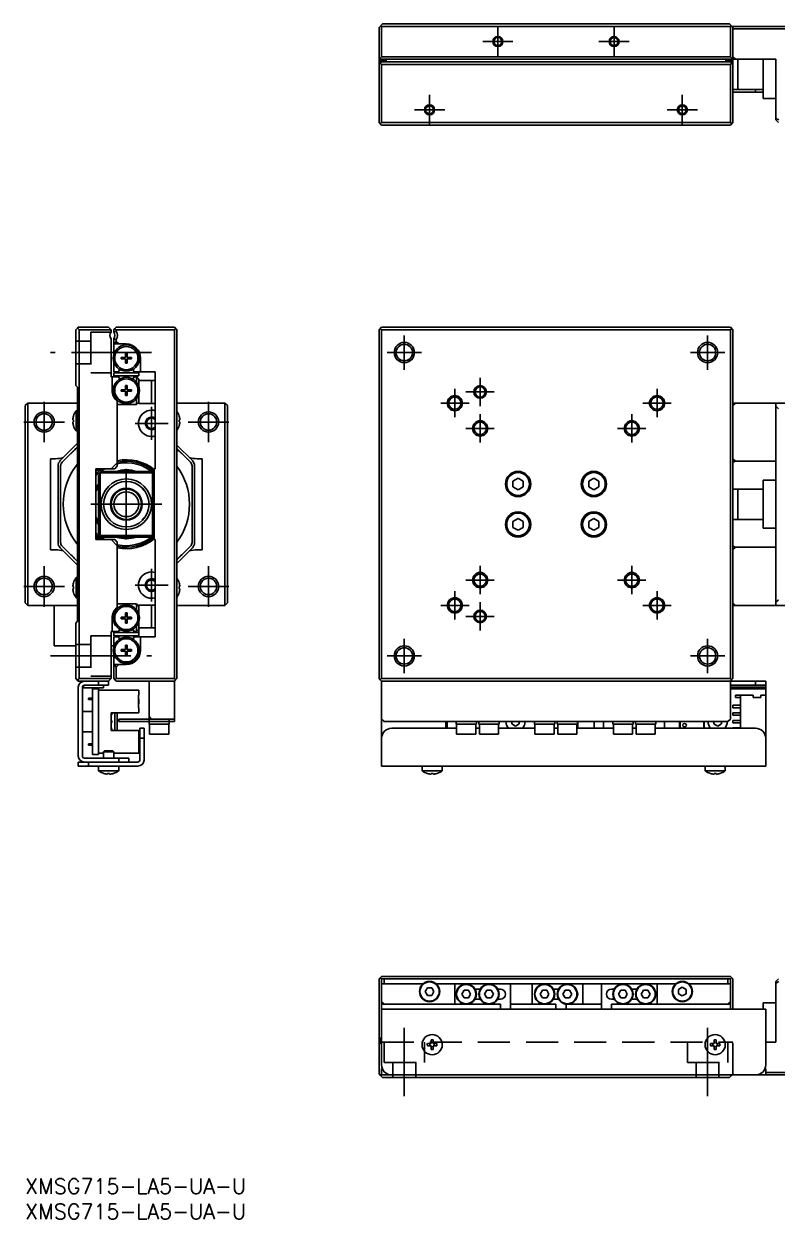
# Model space of a CAD drawing. Extents: x 0 to 582, y -8 to 238.
# Drawn here: x -0.3 to 148.8, y -8 to 228.4 of the extents above; entities that cross this region are included whole.
import ezdxf

# ---------------------------------------------------------------- set-up
doc = ezdxf.new("R2010")
doc.units = 0
doc.header["$LTSCALE"] = 0.5
doc.linetypes.add('CENTER', pattern=[50.8, 31.75, -6.35, 6.35, -6.35])
doc.linetypes.add('DASHED', pattern=[19.05, 12.7, -6.35])
for name, color, linetype in [('MSM_CENTER', 1, 'CENTER'), ('MSM_CONTINUOUS', 7, 'CONTINUOUS'), ('MSM_DASHED', 4, 'DASHED'), ('MSM_NARROW', 5, 'CONTINUOUS'), ('MSM_PART_NUMBER', 7, 'CONTINUOUS')]:
    doc.layers.add(name, color=color, linetype=linetype)
doc.styles.get("Standard").update_dxf_attribs({"font": 'txt.shx', "height": 1, "bigfont": 'bigfont.shx'})

# ---------------------------------------------------------------- blocks, each defined once
blk = doc.blocks.new('*U2')
at = {"layer": 'MSM_PART_NUMBER'}
blk.add_text('XMSG715-LA5-UA-U', height=3, dxfattribs=at).set_placement((0, -3))
blk = doc.blocks.new('*U3')
at = {"layer": 'MSM_PART_NUMBER'}
blk.add_text('XMSG715-LA5-UA-U', height=3, dxfattribs=at).set_placement((0, -8))

msp = doc.modelspace()

# ---------------------------------------------------------------- linework, layer by layer
at = {"layer": 'MSM_CENTER'}
for p, q in [((93.5, 221.887476), (93.5, 227.887476)), ((116.5, 221.887476), (116.5, 227.887476)), ((90.5, 224.887476), (96.5, 224.887476)), ((113.5, 224.887476), (119.5, 224.887476)), ((80, 208.387476), (80, 214.387476)), ((130, 208.387476), (130, 214.387476)), ((77, 211.387476), (83, 211.387476)), ((127, 211.387476), (133, 211.387476)), ((75, 159.987476), (75, 166.787476)), ((135, 159.987476), (135, 166.787476)), ((25, 163.387476), (5, 163.387476)), ((71.6, 163.387476), (78.4, 163.387476)), ((131.6, 163.387476), (138.4, 163.387476)), ((90, 152.787476), (90, 158.387476)), ((85, 150.587476), (85, 156.187476)), ((125, 150.587476), (125, 156.187476)), ((87.2, 155.587476), (92.8, 155.587476)), ((3.736544, 153.650932), (3.736544, 145.650932)), ((25, 146.137476), (25, 152.637476)), ((36.263456, 153.650932), (36.263456, 145.650932)), ((82.2, 153.387476), (87.8, 153.387476)), ((122.2, 153.387476), (127.8, 153.387476)), ((-0.263456, 149.650932), (7.736544, 149.650932)), ((21.75, 149.387476), (28.25, 149.387476)), ((32.263456, 149.650932), (40.263456, 149.650932)), ((90, 145.587476), (90, 151.187476)), ((120, 145.587476), (120, 151.187476)), ((87.2, 148.387476), (92.8, 148.387476)), ((117.2, 148.387476), (122.8, 148.387476)), ((20, 126.387476), (20, 140.387476)), ((13, 133.387476), (27, 133.387476)), ((3.736544, 121.12402), (3.736544, 113.12402)), ((25, 114.137476), (25, 120.637476)), ((36.263456, 121.12402), (36.263456, 113.12402)), ((90, 115.587476), (90, 121.187476)), ((120, 115.587476), (120, 121.187476)), ((87.2, 118.387476), (92.8, 118.387476)), ((117.2, 118.387476), (122.8, 118.387476)), ((-0.263456, 117.12402), (7.736544, 117.12402)), ((21.75, 117.387476), (28.25, 117.387476)), ((32.263456, 117.12402), (40.263456, 117.12402)), ((85, 110.587476), (85, 116.187476)), ((125, 110.587476), (125, 116.187476)), ((90, 108.387476), (90, 113.987476)), ((82.2, 113.387476), (87.8, 113.387476)), ((87.2, 111.187476), (92.8, 111.187476)), ((122.2, 113.387476), (127.8, 113.387476)), ((75, 99.987476), (75, 106.787476)), ((135, 99.987476), (135, 106.787476)), ((5, 103.387476), (25, 103.387476)), ((71.6, 103.387476), (78.4, 103.387476)), ((131.6, 103.387476), (138.4, 103.387476)), ((75, 29.859612), (75, 16.323647)), ((135, 29.859612), (135, 16.323647))]:
    msp.add_line(p, q, dxfattribs=at)
at = {"layer": 'MSM_CONTINUOUS'}
for p, q in [((70.7, 228.387476), (70, 227.687476)), ((70, 208.887476), (70, 227.687476)), ((70.5, 227.887476), (70.35, 228.037476)), ((70.5, 227.887476), (70.5, 221.887476)), ((139.5, 227.887476), (70.5, 227.887476)), ((70.7, 228.387476), (139.3, 228.387476)), ((140, 227.687476), (139.3, 228.387476)), ((139.65, 228.037476), (139.5, 227.887476)), ((139.5, 221.887476), (139.5, 227.887476)), ((139.8, 227.887476), (162, 227.887476)), ((140, 220.387918), (140, 227.887476)), ((162, 227.387476), (140, 227.387476)), ((70, 221.387476), (70.5, 221.887476)), ((148.5, 221.387476), (70, 221.387476)), ((70, 221.187476), (71.4, 221.187476)), ((70.5, 220.887476), (70, 220.387476)), ((70.1, 220.487476), (70.1, 220.687476)), ((70.5, 220.387476), (70.25, 220.637476)), ((71.1, 220.987476), (70.4, 220.987476)), ((70.4, 220.987476), (70.4, 220.788297)), ((70.5, 221.887476), (139.5, 221.887476)), ((70.5, 220.887476), (139.5, 220.887476)), ((139.5, 220.387476), (70.5, 220.387476)), ((70.5, 220.387476), (70.5, 208.887476)), ((71.1, 220.887476), (71.1, 220.987476)), ((71.4, 221.187476), (71.4, 220.887476)), ((138.6, 221.187476), (138.6, 220.887476)), ((140, 221.187476), (138.6, 221.187476)), ((139.6, 220.987476), (138.9, 220.987476)), ((138.9, 220.987476), (138.9, 220.887476)), ((139.5, 221.887476), (140, 221.387476)), ((140, 220.387476), (139.5, 220.887476)), ((139.75, 220.637476), (139.5, 220.387476)), ((139.5, 208.887476), (139.5, 220.387476)), ((139.6, 220.788297), (139.6, 220.987476)), ((139.9, 220.687476), (139.9, 220.487539)), ((140.5, 221.387476), (140, 221.887476)), ((140, 220.387476), (140, 208.887476)), ((141, 215.387471), (141, 221.387481)), ((146, 213.637476), (146, 221.387476)), ((148.5, 209.387476), (148.5, 221.387476)), ((140, 215.387476), (146, 215.387476)), ((144.5, 214.887476), (144.5, 215.387476)), ((140, 214.887476), (146, 214.887476)), ((146, 213.637476), (148.5, 213.637476)), ((70, 208.887476), (70.5, 208.387476)), ((70.25, 208.637476), (70.5, 208.887476)), ((70.5, 208.887476), (139.5, 208.887476)), ((139.5, 208.387476), (70.5, 208.387476)), ((139.5, 208.887476), (139.75, 208.637476)), ((139.5, 208.387476), (140, 208.887476)), ((148.5, 209.693663), (149.112372, 209.387476)), ((149, 208.887476), (148.5, 209.387476)), ((10, 167.887476), (10.35, 168.237476)), ((10, 156.887476), (10, 167.887476)), ((10.5, 168.387476), (10.35, 168.237476)), ((10.35, 168.237476), (10.7, 167.887476)), ((10.5, 168.387476), (16.5, 168.387476)), ((10.7, 167.887476), (10.7, 98.887476)), ((17, 167.887476), (10.7, 167.887476)), ((17, 167.887476), (16.5, 168.387476)), ((17, 167.887476), (17, 167.448914)), ((17.5, 167.887476), (17.75, 168.137476)), ((17.5, 167.448914), (17.5, 167.887476)), ((18, 168.387476), (17.75, 168.137476)), ((17.75, 168.137476), (18, 167.887476)), ((18, 168.387476), (29.5, 168.387476)), ((18, 167.887476), (18, 167.616632)), ((29.5, 167.887476), (18, 167.887476)), ((30, 167.887476), (29.5, 168.387476)), ((29.5, 167.887476), (29.75, 168.137476)), ((29.5, 98.887476), (29.5, 167.887476)), ((30, 167.887476), (30, 98.887476)), ((70, 167.887476), (70.5, 168.387476)), ((70, 98.887476), (70, 167.887476)), ((70.25, 168.137476), (70.5, 167.887476)), ((70.5, 168.387476), (139.5, 168.387476)), ((70.5, 167.887476), (70.5, 98.887476)), ((139.5, 167.887476), (70.5, 167.887476)), ((139.5, 168.387476), (140, 167.887476)), ((139.5, 167.887476), (139.75, 168.137476)), ((139.5, 98.887476), (139.5, 167.887476)), ((140, 167.887476), (140, 98.887476)), ((17, 166.126038), (17, 158.587476)), ((18, 167.616632), (17.5, 167.448914)), ((18, 165.95832), (17.5, 166.126038)), ((17.5, 166.126038), (17.5, 163.001619)), ((18, 165.587476), (17.646447, 165.087476)), ((18, 165.95832), (18, 165.587476)), ((18.5, 165.087476), (18, 165.587476)), ((20, 165.087476), (17.5, 165.087476)), ((19.855, 163.287476), (20.145, 163.287476)), ((19.855, 162.492476), (19.855, 163.287476)), ((20.145, 162.492476), (20.145, 163.287476)), ((17.5, 161.573333), (17.5, 159.587476)), ((19, 162.432476), (19.795, 162.432476)), ((19, 162.432476), (19, 162.142476)), ((19, 162.142476), (19.795, 162.142476)), ((19.529993, 162.142476), (19.529993, 162.432476)), ((20.145, 162.757483), (19.855, 162.757483)), ((19.855, 161.287476), (19.855, 162.082476)), ((19.855, 161.817469), (20.145, 161.817469)), ((19.855, 161.287476), (20.145, 161.287476)), ((20.145, 161.287476), (20.145, 162.082476)), ((20.205, 162.432476), (21, 162.432476)), ((20.205, 162.142476), (21, 162.142476)), ((20.470007, 162.142476), (20.470007, 162.432476)), ((21, 162.432476), (21, 162.142476)), ((22.8, 162.287476), (22.8, 159.587476)), ((18.449929, 158.587476), (17, 158.587476)), ((17.2, 155.887476), (17.2, 158.587476)), ((17.5, 159.587476), (18.449344, 159.587476)), ((22.5, 159.387476), (17.5, 159.387476)), ((17.5, 158.787476), (17.5, 159.387476)), ((22.5, 158.787476), (17.5, 158.787476)), ((18.449344, 159.587476), (18.599456, 159.847476)), ((18.449929, 158.587476), (18.578848, 158.364183)), ((21.400544, 159.847476), (21.550656, 159.587476)), ((21.550071, 158.587476), (21.421152, 158.364183)), ((21.550071, 158.587476), (22, 158.587476)), ((21.550656, 159.587476), (25.7, 159.587476)), ((22, 157.548801), (22, 158.587476)), ((22.5, 158.087476), (22, 158.587476)), ((22.5, 158.787476), (22.5, 159.387476)), ((25.7, 159.587476), (25.7, 140.387476)), ((10.35, 156.537476), (10, 156.887476)), ((10.35, 110.237476), (10.35, 156.537476)), ((19, 156.032476), (19.795, 156.032476)), ((19, 156.032476), (19, 155.742476)), ((19.529993, 155.742476), (19.529993, 156.032476)), ((19.855, 156.887476), (20.145, 156.887476)), ((19.855, 156.092476), (19.855, 156.887476)), ((20.145, 156.357483), (19.855, 156.357483)), ((20.145, 156.092476), (20.145, 156.887476)), ((20.205, 156.032476), (21, 156.032476)), ((20.470007, 155.742476), (20.470007, 156.032476)), ((21, 156.032476), (21, 155.742476)), ((22.5, 158.087476), (22.5, 156.601619)), ((25.7, 157.837476), (22.5, 157.837476)), ((25, 153.337476), (25, 157.837476)), ((18.2, 153.742715), (18.2, 140.887476)), ((19, 155.742476), (19.795, 155.742476)), ((19.855, 154.887476), (19.855, 155.682476)), ((19.855, 155.417469), (20.145, 155.417469)), ((19.855, 154.887476), (20.145, 154.887476)), ((20.145, 154.887476), (20.145, 155.682476)), ((20.205, 155.742476), (21, 155.742476)), ((22, 153.087476), (22, 154.226151)), ((22.5, 155.173333), (22.5, 153.337476)), ((0, 152.887476), (0.5, 153.387476)), ((0, 113.887476), (0, 152.887476)), ((0.5, 153.387476), (0.5, 113.387476)), ((10.35, 153.387476), (0.5, 153.387476)), ((10.102001, 151.887476), (10.102001, 147.887476)), ((10.35, 151.887476), (10.102001, 151.887476)), ((22, 153.087476), (18.2, 153.087476)), ((22, 153.087476), (22.5, 153.587476)), ((22.5, 153.387476), (22.3, 153.387476)), ((22.5, 153.337476), (25.7, 153.337476)), ((30, 153.387476), (39.5, 153.387476)), ((39.5, 113.387476), (39.5, 153.387476)), ((39.5, 153.387476), (40, 152.887476)), ((40, 152.887476), (40, 113.887476)), ((140, 152.887476), (140.5, 153.387476)), ((209, 153.387476), (140, 153.387476)), ((148.5, 113.387476), (148.5, 153.387476)), ((149, 152.275104), (148.5, 152.775104)), ((9.412524, 150.087476), (9.544268, 150.087476)), ((9.544268, 149.687476), (9.412524, 149.687476)), ((9.544268, 150.837476), (9.544268, 150.816185)), ((9.544268, 150.087476), (9.544268, 149.687476)), ((9.544268, 148.958767), (9.544268, 148.937476)), ((30.455732, 150.816185), (30.455732, 150.837476)), ((30.455732, 150.087476), (30.587475, 150.087476)), ((30.455732, 149.687476), (30.455732, 150.087476)), ((30.587475, 149.687476), (30.455732, 149.687476)), ((30.455732, 148.937476), (30.455732, 148.958767)), ((10.102001, 147.887476), (10.35, 147.887476)), ((6.93934, 142.033923), (10.35, 145.444583)), ((10.35, 144.737476), (7.292893, 141.680369)), ((30, 145.094583), (33.06066, 142.033923)), ((32.707107, 141.680369), (30, 144.387476)), ((5, 142.387476), (6, 142.387476)), ((5, 142.387476), (5, 124.387476)), ((35, 142.387476), (34, 142.387476)), ((35, 142.387476), (35, 124.387476)), ((140.5, 141.872757), (140, 142.372757)), ((140, 141.693085), (140.5, 141.872757)), ((148.5, 141.872757), (140.5, 141.872757)), ((6.5, 125.80169), (6.5, 140.973262)), ((7, 140.973262), (7, 125.80169)), ((17.7, 140.387476), (14, 140.387476)), ((14, 140.387476), (14, 126.387476)), ((15, 139.587476), (14.8, 139.387476)), ((15, 139.587476), (15.3, 139.887476)), ((25, 139.587476), (15, 139.587476)), ((15.3, 139.887476), (24.7, 139.887476)), ((16.992893, 140.387476), (18.2, 141.594583)), ((18.2, 140.887476), (17.7, 140.387476)), ((24.7, 139.887476), (25, 139.587476)), ((25.2, 139.387476), (25, 139.587476)), ((25.5, 140.387476), (25.5, 126.387476)), ((25.7, 140.387476), (25.5, 140.387476)), ((33, 125.80169), (33, 140.973262)), ((33.5, 140.973262), (33.5, 125.80169)), ((14.5, 139.087476), (14.8, 139.387476)), ((14.5, 127.687476), (14.5, 139.087476)), ((14.8, 139.387476), (14.8, 127.387476)), ((25.2, 127.387476), (25.2, 139.387476)), ((25.2, 139.387476), (25.5, 139.087476)), ((96.5, 137.964826), (97.5, 138.542177)), ((96.5, 136.810126), (96.5, 137.964826)), ((97.5, 138.542177), (98.5, 137.964826)), ((98.5, 137.964826), (98.5, 136.810126)), ((111.5, 137.964826), (112.5, 138.542177)), ((111.5, 136.810126), (111.5, 137.964826)), ((112.5, 138.542177), (113.5, 137.964826)), ((113.5, 137.964826), (113.5, 136.810126)), ((146, 128.637476), (146, 138.137476)), ((148.5, 138.137476), (146, 138.137476)), ((23.2, 136.362476), (23.2, 136.551334)), ((23.2, 136.362476), (23.425, 136.137476)), ((23.425, 136.306273), (23.425, 136.137476)), ((23.425, 136.137476), (23.561868, 136.137476)), ((97.5, 136.232775), (96.5, 136.810126)), ((98.5, 136.810126), (97.5, 136.232775)), ((112.5, 136.232775), (111.5, 136.810126)), ((113.5, 136.810126), (112.5, 136.232775)), ((146, 136.387476), (140, 136.387476)), ((141, 130.387471), (141, 136.387481)), ((23.425, 130.637476), (23.2, 130.412476)), ((23.2, 130.223618), (23.2, 130.412476)), ((23.425, 130.637476), (23.425, 130.468679)), ((23.561723, 130.637476), (23.425, 130.637476)), ((23.561952, 130.637476), (23.561743, 130.637476)), ((96.5, 129.964826), (97.5, 130.542177)), ((97.5, 130.542177), (98.5, 129.964826)), ((111.5, 129.964826), (112.5, 130.542177)), ((112.5, 130.542177), (113.5, 129.964826)), ((140, 130.387476), (146, 130.387476)), ((14.8, 127.387476), (14.5, 127.687476)), ((25.5, 127.687476), (25.2, 127.387476)), ((96.5, 128.810126), (96.5, 129.964826)), ((97.5, 128.232775), (96.5, 128.810126)), ((98.5, 128.810126), (97.5, 128.232775)), ((98.5, 129.964826), (98.5, 128.810126)), ((111.5, 128.810126), (111.5, 129.964826)), ((112.5, 128.232775), (111.5, 128.810126)), ((113.5, 128.810126), (112.5, 128.232775)), ((113.5, 129.964826), (113.5, 128.810126)), ((146, 128.637476), (148.5, 128.637476)), ((17.7, 126.387476), (14, 126.387476)), ((14.8, 127.387476), (15, 127.187476)), ((15, 127.187476), (25, 127.187476)), ((15.3, 126.887476), (15, 127.187476)), ((24.7, 126.887476), (15.3, 126.887476)), ((18.2, 125.180369), (16.992893, 126.387476)), ((17.7, 126.387476), (18.2, 125.887476)), ((18.2, 125.887476), (18.2, 113.032237)), ((25, 127.187476), (24.7, 126.887476)), ((25, 127.187476), (25.2, 127.387476)), ((25.7, 126.387476), (25.5, 126.387476)), ((25.7, 126.387476), (25.7, 107.187476)), ((5, 124.387476), (6, 124.387476)), ((10.35, 121.330369), (6.93934, 124.741029)), ((7.292893, 125.094583), (10.35, 122.037476)), ((30, 122.387476), (32.707107, 125.094583)), ((33.06066, 124.741029), (30, 121.680369)), ((35, 124.387476), (34, 124.387476)), ((140.5, 124.902195), (140, 125.081867)), ((140, 124.402195), (140.5, 124.902195)), ((140.5, 124.902195), (148.5, 124.902195)), ((10.102001, 118.887476), (10.102001, 114.887476)), ((10.35, 118.887476), (10.102001, 118.887476)), ((9.412524, 117.087476), (9.544268, 117.087476)), ((9.544268, 116.687476), (9.412524, 116.687476)), ((9.544268, 117.837476), (9.544268, 117.816185)), ((9.544268, 117.087476), (9.544268, 116.687476)), ((9.544268, 115.958767), (9.544268, 115.937476)), ((30.455732, 117.816185), (30.455732, 117.837476)), ((30.455732, 117.087476), (30.587475, 117.087476)), ((30.455732, 116.687476), (30.455732, 117.087476)), ((30.587475, 116.687476), (30.455732, 116.687476)), ((30.455732, 115.937476), (30.455732, 115.958767)), ((0.5, 113.387476), (0, 113.887476)), ((10.102001, 114.887476), (10.35, 114.887476)), ((18.2, 113.687476), (22, 113.687476)), ((22, 112.548801), (22, 113.687476)), ((22.5, 113.187476), (22, 113.687476)), ((40, 113.887476), (39.5, 113.387476)), ((140.5, 113.387476), (140, 113.887476)), ((148.5, 113.999848), (149, 114.499848)), ((10.35, 113.387476), (0.5, 113.387476)), ((5.7, 105.387476), (5.7, 113.387476)), ((19.855, 111.887476), (20.145, 111.887476)), ((19.855, 111.092476), (19.855, 111.887476)), ((20.145, 111.357483), (19.855, 111.357483)), ((20.145, 111.092476), (20.145, 111.887476)), ((22.5, 113.387476), (22.3, 113.387476)), ((22.5, 113.437476), (22.5, 111.601619)), ((25.7, 113.437476), (22.5, 113.437476)), ((25, 108.937476), (25, 113.437476)), ((30, 113.387476), (39.5, 113.387476)), ((140, 113.387476), (209, 113.387476)), ((10, 109.887476), (10.35, 110.237476)), ((10, 98.887476), (10, 109.887476)), ((17.2, 110.887476), (17.2, 108.187476)), ((19, 111.032476), (19.795, 111.032476)), ((19, 111.032476), (19, 110.742476)), ((19, 110.742476), (19.795, 110.742476)), ((19.529993, 110.742476), (19.529993, 111.032476)), ((19.855, 109.887476), (19.855, 110.682476)), ((19.855, 110.417469), (20.145, 110.417469)), ((19.855, 109.887476), (20.145, 109.887476)), ((20.145, 109.887476), (20.145, 110.682476)), ((20.205, 111.032476), (21, 111.032476)), ((20.205, 110.742476), (21, 110.742476)), ((20.470007, 110.742476), (20.470007, 111.032476)), ((21, 111.032476), (21, 110.742476)), ((22, 108.187476), (22, 109.226151)), ((22.5, 107.187476), (22.5, 110.173333)), ((22.5, 108.937476), (25.7, 108.937476)), ((17, 108.187476), (17, 98.887476)), ((18.449929, 108.187476), (17, 108.187476)), ((22.5, 107.987476), (17.5, 107.987476)), ((17.5, 107.387476), (17.5, 107.987476)), ((22.5, 107.387476), (17.5, 107.387476)), ((18.449344, 107.187476), (17.5, 107.187476)), ((17.5, 107.187476), (17.5, 105.201619)), ((17.7, 107.987476), (17.7, 108.187476)), ((17.7, 107.187476), (17.7, 107.387476)), ((18.449344, 107.187476), (18.599456, 106.927476)), ((18.449929, 108.187476), (18.578848, 108.410769)), ((21.400544, 106.927476), (21.550656, 107.187476)), ((21.550071, 108.187476), (21.421152, 108.410769)), ((22, 108.187476), (21.550071, 108.187476)), ((25.7, 107.187476), (21.550656, 107.187476)), ((22, 108.187476), (22.5, 108.687476)), ((22.8, 107.187476), (22.8, 104.487476)), ((10, 105.387476), (5.7, 105.387476)), ((17.5, 105.387476), (17, 105.387476)), ((19, 104.632476), (19.795, 104.632476)), ((19, 104.632476), (19, 104.342476)), ((19, 104.342476), (19.795, 104.342476)), ((19.529993, 104.342476), (19.529993, 104.632476)), ((19.855, 105.487476), (20.145, 105.487476)), ((19.855, 104.692476), (19.855, 105.487476)), ((20.145, 104.957483), (19.855, 104.957483)), ((19.855, 103.487476), (19.855, 104.282476)), ((19.855, 104.017469), (20.145, 104.017469)), ((20.145, 104.692476), (20.145, 105.487476)), ((20.145, 103.487476), (20.145, 104.282476)), ((20.205, 104.632476), (21, 104.632476)), ((20.205, 104.342476), (21, 104.342476)), ((20.470007, 104.342476), (20.470007, 104.632476)), ((21, 104.632476), (21, 104.342476)), ((17.5, 98.887476), (17.5, 103.773333)), ((17.5, 101.687476), (20, 101.687476)), ((17.646447, 101.687476), (18, 101.187476)), ((18, 101.187476), (18.5, 101.687476)), ((19.855, 103.487476), (20.145, 103.487476)), ((18, 101.187476), (18, 98.887476)), ((10, 98.887476), (10.5, 98.387476)), ((10.7, 98.887476), (10.35, 98.537476)), ((16.5, 98.387476), (10.5, 98.387476)), ((10.5, 97.187476), (10.5, 83.587476)), ((10.7, 98.887476), (17, 98.887476)), ((11.3, 97.187476), (11.3, 83.587476)), ((11.5, 97.533886), (11.5, 97.087476)), ((15.5, 97.087476), (11.5, 97.087476)), ((11.7, 97.587476), (16.5, 97.587476)), ((14.5, 97.587476), (14.5, 98.387476)), ((15.5, 97.087476), (15.5, 97.587476)), ((16.5, 98.387476), (17, 98.887476)), ((16.5, 98.387476), (16.5, 97.587476)), ((17.5, 98.887476), (18, 98.387476)), ((18, 98.887476), (17.75, 98.637476)), ((18, 98.887476), (29.5, 98.887476)), ((29.5, 98.387476), (18, 98.387476)), ((24.5, 98.387476), (24.5, 89.887476)), ((29.75, 98.637476), (29.5, 98.887476)), ((29.5, 98.387476), (29.75, 98.637476)), ((29.5, 98.387476), (29.5, 90.387476)), ((30, 98.887476), (29.75, 98.637476)), ((70.25, 98.637476), (70, 98.887476)), ((70.5, 98.887476), (70.25, 98.637476)), ((70.5, 98.387476), (70.25, 98.637476)), ((70.5, 98.887476), (139.5, 98.887476)), ((70.5, 81.587476), (70.5, 98.387476)), ((146.5, 98.387476), (70.5, 98.387476)), ((139.75, 98.637476), (139.5, 98.887476)), ((139.75, 98.637476), (139.5, 98.387476)), ((139.5, 90.887476), (139.5, 98.387476)), ((139.5, 97.587476), (146.5, 97.587476)), ((146.5, 97.187476), (139.5, 97.187476)), ((140, 98.887476), (139.75, 98.637476)), ((144.5, 97.587476), (144.5, 98.387476)), ((146.5, 98.387476), (146.5, 81.587476)), ((12.5, 95.012476), (12.5, 94.762476)), ((13.3, 95.012476), (12.5, 95.012476)), ((13.3, 94.762476), (12.5, 94.762476)), ((13.3, 83.887476), (13.3, 96.887476)), ((13.3, 96.887476), (14.5, 96.887476)), ((14.5, 83.887476), (14.5, 96.887476)), ((22.5, 96.637476), (14.5, 96.637476)), ((22.4, 93.137476), (22.4, 95.637476)), ((22.5, 95.637476), (22.4, 95.637476)), ((22.4, 94.837476), (22.5, 94.837476)), ((22.5, 95.637476), (22.5, 96.637476)), ((22.5, 93.937476), (22.5, 94.837476)), ((139.5, 96.887476), (146.5, 96.887476)), ((140.5, 95.137476), (140.5, 95.637476)), ((140.5, 95.637476), (144, 95.637476)), ((140.5, 95.137476), (141.5, 95.137476)), ((141.5, 95.637476), (141.5, 89.087476)), ((144, 95.637476), (144, 95.137476)), ((145.5, 95.137476), (144, 95.137476)), ((145.5, 95.637476), (145.5, 95.137476)), ((145.5, 95.637476), (146.5, 95.637476)), ((13.3, 92.387476), (11.3, 92.387476)), ((22.4, 94.462476), (22.5, 94.462476)), ((22.4, 94.312476), (22.5, 94.312476)), ((22.4, 93.937476), (22.5, 93.937476)), ((22.5, 93.137476), (22.4, 93.137476)), ((22.5, 92.137476), (22.5, 93.137476)), ((140, 93.137476), (140, 93.637476)), ((141.5, 93.637476), (140, 93.637476)), ((140, 93.137476), (141.5, 93.137476)), ((17, 92.137476), (22.5, 92.137476)), ((17, 88.637476), (17, 92.137476)), ((17.7, 92.137476), (17.7, 88.637476)), ((18.2, 92.137476), (18.2, 88.637476)), ((18.5, 90.387474), (18.5, 90.887476)), ((29.5, 90.887476), (18.5, 90.887476)), ((18.5, 90.387474), (24.5, 90.387474)), ((25, 90.887476), (24.5, 91.387476)), ((28.5, 90.387476), (24.5, 90.387474)), ((28.5, 89.887476), (24.5, 89.887476)), ((24.6, 89.887476), (24.6, 87.887476)), ((28.4, 87.887476), (28.4, 89.887476)), ((28.5, 89.887476), (28.5, 90.887476)), ((29.5, 90.387476), (28.5, 90.387476)), ((70.5, 90.887476), (71, 90.387476)), ((139, 90.387476), (71, 90.387476)), ((83.2, 89.087476), (83.2, 90.387476)), ((83.5, 89.087476), (83.5, 90.387476)), ((85.25, 90.387476), (85.25, 89.887476)), ((89.25, 89.887476), (85.25, 89.887476)), ((85.35, 89.887476), (85.35, 87.887476)), ((89.15, 87.887476), (89.15, 89.887476)), ((89.25, 89.887476), (89.25, 90.387476)), ((89.75, 90.387476), (89.75, 89.887476)), ((93.75, 89.887476), (89.75, 89.887476)), ((89.85, 89.887476), (89.85, 87.887476)), ((93.65, 87.887476), (93.65, 89.887476)), ((93.75, 89.887476), (93.75, 90.387476)), ((96.25, 89.954463), (96.25, 90.387476)), ((97, 89.521451), (96.25, 89.954463)), ((97.75, 89.954463), (97, 89.521451)), ((97.75, 90.387476), (97.75, 89.954463)), ((100.75, 90.387476), (100.75, 89.887476)), ((104.75, 89.887476), (100.75, 89.887476)), ((100.85, 89.887476), (100.85, 87.887476)), ((104.65, 87.887476), (104.65, 89.887476)), ((104.75, 89.887476), (104.75, 90.387476)), ((105.25, 90.387476), (105.25, 89.887476)), ((109.25, 89.887476), (105.25, 89.887476)), ((105.35, 89.887476), (105.35, 87.887476)), ((109.15, 87.887476), (109.15, 89.887476)), ((109.25, 89.887476), (109.25, 90.387476)), ((109.34, 90.387474), (109.34, 89.087476)), ((112.54, 89.087476), (112.54, 90.387476)), ((114.42, 90.387474), (114.42, 89.087476)), ((116.25, 90.387476), (116.25, 89.887476)), ((120.25, 89.887476), (116.25, 89.887476)), ((116.35, 89.887476), (116.35, 87.887476)), ((120.15, 87.887476), (120.15, 89.887476)), ((120.25, 89.887476), (120.25, 90.387476)), ((120.75, 90.387476), (120.75, 89.887476)), ((124.75, 89.887476), (120.75, 89.887476)), ((120.85, 89.887476), (120.85, 87.887476)), ((124.65, 87.887476), (124.65, 89.887476)), ((124.75, 89.887476), (124.75, 90.387476)), ((126.5, 89.087476), (126.5, 90.387476)), ((129.445, 89.087476), (129.445, 90.387476)), ((129.545, 90.387476), (129.545, 89.087476)), ((134.245, 89.087476), (134.245, 90.387476)), ((134.345, 90.387476), (134.345, 89.087476)), ((136.25, 89.954463), (136.25, 90.387476)), ((137, 89.521451), (136.25, 89.954463)), ((137.75, 89.954463), (137, 89.521451)), ((137.75, 90.387476), (137.75, 89.954463)), ((139, 90.387476), (139.5, 90.887476)), ((140, 91.637476), (140, 92.137476)), ((141.5, 92.137476), (140, 92.137476)), ((140, 91.637476), (141.5, 91.637476)), ((140, 90.137476), (140, 90.637476)), ((141.5, 90.637476), (140, 90.637476)), ((140, 90.137476), (141.5, 90.137476)), ((11.3, 88.387476), (13.3, 88.387476)), ((22.5, 88.637476), (17, 88.637476)), ((22.5, 84.137476), (22.5, 88.637476)), ((22.7, 89.087476), (23.5, 89.087476)), ((22.7, 82.887476), (22.7, 89.087476)), ((23.5, 89.087476), (23.5, 82.787476)), ((24.6, 87.887476), (28.4, 87.887476)), ((72.5, 89.087476), (85.35, 89.087476)), ((85.35, 87.887476), (89.15, 87.887476)), ((89.15, 89.087476), (89.85, 89.087476)), ((89.85, 87.887476), (93.65, 87.887476)), ((93.65, 89.087476), (100.85, 89.087476)), ((100.85, 87.887476), (104.65, 87.887476)), ((104.65, 89.087476), (105.35, 89.087476)), ((105.35, 87.887476), (109.15, 87.887476)), ((109.15, 89.087476), (116.35, 89.087476)), ((116.35, 87.887476), (120.15, 87.887476)), ((120.15, 89.087476), (120.85, 89.087476)), ((120.85, 87.887476), (124.65, 87.887476)), ((124.65, 89.087476), (144.5, 89.087476)), ((140, 89.087476), (140, 89.137476)), ((141.5, 89.137476), (140, 89.137476)), ((12.5, 86.012476), (12.5, 85.762476)), ((13.3, 86.012476), (12.5, 86.012476)), ((13.3, 85.762476), (12.5, 85.762476)), ((23.5, 87.087476), (22.7, 87.087476)), ((11.7, 83.187476), (20.5, 83.187476)), ((13.3, 83.887476), (14.5, 83.887476)), ((14.5, 84.137476), (15.5, 84.137476)), ((15.7, 84.587476), (15.5, 84.387476)), ((17.5, 84.387476), (15.5, 84.387476)), ((15.5, 84.387476), (15.5, 83.187495)), ((15.7, 84.587476), (17.3, 84.587476)), ((17.5, 84.387476), (17.3, 84.587476)), ((17.5, 83.187495), (17.5, 84.387476)), ((17.5, 84.137476), (22.5, 84.137476)), ((18.5, 82.387476), (18.5, 83.187476)), ((20.5, 83.187476), (20.5, 82.387476)), ((10.5, 81.587476), (10.5, 82.387476)), ((10.5, 82.387476), (22.2, 82.387476)), ((22.3, 81.587476), (10.5, 81.587476)), ((12.5, 82.387476), (12.5, 81.587476)), ((14.5, 81.587476), (14.5, 80.689477)), ((14.5, 80.689477), (18.5, 80.689477)), ((18.5, 80.689477), (18.5, 81.587476)), ((146.5, 81.587476), (70.5, 81.587476)), ((78.5, 81.587476), (78.5, 80.689477)), ((78.5, 80.689477), (82.5, 80.689477)), ((82.5, 80.689477), (82.5, 81.587476)), ((134.5, 81.587476), (134.5, 80.689477)), ((134.5, 80.689477), (138.5, 80.689477)), ((138.5, 80.689477), (138.5, 81.587476)), ((15.55, 80.131744), (15.571291, 80.131744)), ((16.3, 80.131744), (16.7, 80.131744)), ((16.3, 80), (16.3, 80.131744)), ((16.7, 80.131744), (16.7, 80)), ((17.428709, 80.131744), (17.45, 80.131744)), ((79.55, 80.131744), (79.571291, 80.131744)), ((80.3, 80.131744), (80.7, 80.131744)), ((80.3, 80), (80.3, 80.131744)), ((80.7, 80.131744), (80.7, 80)), ((81.428708, 80.131744), (81.45, 80.131744)), ((135.55, 80.131744), (135.571291, 80.131744)), ((136.3, 80.131744), (136.7, 80.131744)), ((136.3, 80), (136.3, 80.131744)), ((136.7, 80.131744), (136.7, 80)), ((137.428708, 80.131744), (137.45, 80.131744)), ((70.5, 40), (70, 39.5)), ((70, 20.7), (70, 39.5)), ((70.5, 39.5), (70.25, 39.75)), ((70.5, 40), (139.5, 40)), ((70.5, 39.5), (139.5, 39.5)), ((70.5, 22.5), (70.5, 39.5)), ((78.677124, 38.5), (70.5, 38.5)), ((71, 39.5), (71, 38.5)), ((128.677124, 38.5), (81.322875, 38.5)), ((85, 38.5), (85, 34.5)), ((96, 33.5), (96, 38.5)), ((100.3, 34.5), (100.3, 38.5)), ((110.3, 38.5), (110.3, 34.5)), ((114, 33.5), (114, 38.5)), ((125, 38.5), (125, 34.5)), ((129.25, 37.433013), (130, 37.866026)), ((130, 37.866026), (130.75, 37.433013)), ((139.5, 38.5), (131.322875, 38.5)), ((139, 38.5), (139, 39.5)), ((140, 39.5), (139.5, 40)), ((139.75, 39.75), (139.5, 39.5)), ((139.5, 33.5), (139.5, 39.5)), ((140, 39.5), (140, 33.5)), ((148.5, 39), (149, 39.5)), ((148.5, 39), (148.5, 27)), ((149.112372, 39), (148.5, 38.693814)), ((79.133974, 37), (79.566987, 37.75)), ((79.566987, 36.25), (79.133974, 37)), ((79.566987, 37.75), (80.433012, 37.75)), ((80.433012, 36.25), (79.566987, 36.25)), ((80.433012, 37.75), (80.866025, 37)), ((80.866025, 37), (80.433012, 36.25)), ((86.383974, 36.5), (86.816987, 37.25)), ((86.816987, 35.75), (86.383974, 36.5)), ((86.816987, 37.25), (87.683012, 37.25)), ((87.683012, 35.75), (86.816987, 35.75)), ((87.683012, 37.25), (88.116025, 36.5)), ((88.116025, 36.5), (87.683012, 35.75)), ((90.017949, 37.5), (88.98205, 37.5)), ((88.98205, 35.5), (90.017949, 35.5)), ((90.883974, 36.5), (91.316987, 37.25)), ((91.316987, 35.75), (90.883974, 36.5)), ((91.316987, 37.25), (92.183012, 37.25)), ((92.183012, 35.75), (91.316987, 35.75)), ((92.183012, 37.25), (92.616025, 36.5)), ((92.616025, 36.5), (92.183012, 35.75)), ((94, 37.5), (93.48205, 37.5)), ((93.48205, 35.5), (94, 35.5)), ((101.883974, 36.5), (102.316987, 37.25)), ((102.316987, 35.75), (101.883974, 36.5)), ((102.316987, 37.25), (103.183012, 37.25)), ((103.183012, 35.75), (102.316987, 35.75)), ((103.183012, 37.25), (103.616025, 36.5)), ((103.616025, 36.5), (103.183012, 35.75)), ((105.517949, 37.5), (104.48205, 37.5)), ((104.48205, 35.5), (105.517949, 35.5)), ((106.383974, 36.5), (106.816987, 37.25)), ((106.816987, 35.75), (106.383974, 36.5)), ((106.816987, 37.25), (107.683012, 37.25)), ((107.683012, 35.75), (106.816987, 35.75)), ((107.683012, 37.25), (108.116025, 36.5)), ((108.116025, 36.5), (107.683012, 35.75)), ((116.517949, 37.5), (116, 37.5)), ((116, 35.5), (116.517949, 35.5)), ((117.383974, 36.5), (117.816987, 37.25)), ((117.816987, 35.75), (117.383974, 36.5)), ((117.816987, 37.25), (118.683012, 37.25)), ((118.683012, 35.75), (117.816987, 35.75)), ((118.683012, 37.25), (119.116025, 36.5)), ((119.116025, 36.5), (118.683012, 35.75)), ((121.017949, 37.5), (119.98205, 37.5)), ((119.98205, 35.5), (121.017949, 35.5)), ((121.883974, 36.5), (122.316987, 37.25)), ((122.316987, 35.75), (121.883974, 36.5)), ((122.316987, 37.25), (123.183012, 37.25)), ((123.183012, 35.75), (122.316987, 35.75)), ((123.183012, 37.25), (123.616025, 36.5)), ((123.616025, 36.5), (123.183012, 35.75)), ((129.25, 36.566988), (129.25, 37.433013)), ((130, 36.133975), (129.25, 36.566988)), ((130.75, 36.566988), (130, 36.133975)), ((130.75, 37.433013), (130.75, 36.566988)), ((71, 34.5), (70.5, 35)), ((70.5, 34.5), (94, 34.5)), ((70.5, 33.5), (146.5, 33.5)), ((94, 33.5), (94, 34.5)), ((96, 34.5), (105, 34.5)), ((105, 33.5), (105, 34.5)), ((114, 34.5), (107, 34.5)), ((107, 34.5), (107, 33.5)), ((139.5, 34.5), (116, 34.5)), ((116, 34.5), (116, 33.5)), ((139.5, 35), (139, 34.5)), ((146, 33.5), (146, 34.75)), ((148.5, 34.75), (146, 34.75)), ((146.5, 33.5), (146.5, 22.5)), ((70, 28), (70.5, 27.5)), ((70, 27.2), (70.5, 27.2)), ((70.5, 26.5), (70, 27)), ((70, 27), (70.5, 27)), ((70.1, 27.7), (70.1, 27.899938)), ((70.25, 27.75), (70.5, 28)), ((70.4, 27.6), (70.4, 27.4)), ((70.4, 27.4), (70.5, 27.4)), ((79.571291, 26.7), (80.3, 26.7)), ((80.3, 26.3), (79.571291, 26.3)), ((80.3, 26.7), (80.3, 27.428709)), ((80.3, 25.571292), (80.3, 26.3)), ((80.7, 27.428709), (80.7, 26.7)), ((80.7, 26.7), (81.428708, 26.7)), ((80.7, 26.3), (80.7, 25.571292)), ((81.428708, 26.3), (80.7, 26.3)), ((135.571291, 26.7), (136.3, 26.7)), ((136.3, 26.3), (135.571291, 26.3)), ((136.3, 26.7), (136.3, 27.428709)), ((136.3, 25.571292), (136.3, 26.3)), ((136.7, 27.428709), (136.7, 26.7)), ((136.7, 26.7), (137.428708, 26.7)), ((136.7, 26.3), (136.7, 25.571292)), ((137.428708, 26.3), (136.7, 26.3)), ((146.5, 27), (148.5, 27)), ((70.5, 20.5), (70.5, 21.7)), ((70.5, 21.7), (70.666969, 21.7)), ((146.33303, 21.7), (146.5, 21.7)), ((146.5, 21.7), (146.5, 20.5)), ((70, 20.7), (70.35, 20.35)), ((70.35, 20.35), (70.5, 20.5)), ((70.35, 20.35), (70.7, 20)), ((162, 20.5), (70.5, 20.5)), ((139.3, 20), (70.7, 20)), ((139.3, 20), (139.65, 20.35)), ((139.5, 20.5), (139.65, 20.35)), ((139.65, 20.35), (139.8, 20.5)), ((146.5, 21), (162, 21))]:
    msp.add_line(p, q, dxfattribs=at)
for centre, radius in [((93.5, 224.887476), 0.7835), ((116.5, 224.887476), 0.7835), ((80, 211.387476), 0.7835), ((130, 211.387476), 0.7835), ((20, 162.287476), 2.6), ((20, 162.287476), 2.3), ((20, 155.887476), 2.6), ((20, 155.887476), 2.3), ((90, 155.587476), 1.0065), ((3.736544, 149.650932), 1.621), ((36.263456, 149.650932), 1.621), ((97.5, 137.387476), 2.5), ((97.5, 137.387476), 2.25), ((112.5, 137.387476), 2.5), ((112.5, 137.387476), 2.25), ((20, 133.387476), 5), ((20, 133.387476), 4.5), ((20, 133.387476), 3.15), ((20, 133.387476), 3), ((97.5, 129.387476), 2.5), ((97.5, 129.387476), 2.25), ((112.5, 129.387476), 2.5), ((112.5, 129.387476), 2.25), ((3.736544, 117.12402), 1.621), ((36.263456, 117.12402), 1.621), ((20, 110.887476), 2.6), ((20, 110.887476), 2.3), ((90, 111.187476), 1.0065), ((20, 104.487476), 2.6), ((20, 104.487476), 2.3), ((130.445, 89.687476), 0.35), ((80, 37), 2), ((80, 37), 1.9), ((87.25, 36.5), 2), ((87.25, 36.5), 1.9), ((91.75, 36.5), 2), ((91.75, 36.5), 1.9), ((102.75, 36.5), 2), ((102.75, 36.5), 1.9), ((107.25, 36.5), 2), ((107.25, 36.5), 1.9), ((118.25, 36.5), 2), ((118.25, 36.5), 1.9), ((122.75, 36.5), 2), ((122.75, 36.5), 1.9), ((130, 37), 2), ((130, 37), 1.9), ((80.5, 26.5), 2), ((136.5, 26.5), 2)]:
    msp.add_circle(centre, radius, dxfattribs=at)
at = {"layer": 'MSM_CONTINUOUS', "extrusion": (0, 0, -1)}
for centre, radius in [((-75, 163.387476), 1.621), ((-135, 163.387476), 1.621), ((-85, 153.387476), 1.2295), ((-125, 153.387476), 1.2295), ((-90, 148.387476), 1.2295), ((-120, 148.387476), 1.2295), ((-90, 118.387476), 1.2295), ((-120, 118.387476), 1.2295), ((-85, 113.387476), 1.2295), ((-125, 113.387476), 1.2295), ((-75, 103.387476), 1.621), ((-135, 103.387476), 1.621)]:
    msp.add_circle(centre, radius, dxfattribs=at)
at = {"layer": 'MSM_CONTINUOUS'}
for centre, radius, start, end in [((70.4, 220.687476), 0.3, 90, 180), ((71.1, 220.687476), 0.3, 41.810315, 90), ((138.9, 220.687476), 0.3, 90, 138.189685), ((139.6, 220.687476), 0.3, 0, 90), ((17.75, 166.787476), 1, 138.590378, 221.409622), ((16.75, 166.787476), 1, 318.590378, 41.409622), ((16.75, 166.787476), 1.5, 326.44269, 33.55731), ((20, 162.287476), 2.8, 0, 90), ((19.795, 162.492476), 0.06, 270, 0), ((19.795, 162.082476), 0.06, 0, 90), ((20.205, 162.492476), 0.06, 180, 270), ((20.205, 162.082476), 0.06, 90, 180), ((20, 159.087476), 1.5875, 143.802777, 169.106947), ((20, 159.087476), 1.5875, 190.893053, 216.197223), ((20.115, 158.972476), 1.75, 142.994029, 150), ((20, 159.087476), 1.5875, 10.893053, 36.197223), ((20, 159.087476), 1.5875, 323.802777, 349.106947), ((19.885, 158.972476), 1.75, 30, 37.005971), ((20.115, 159.202476), 1.75, 208.621726, 217.005971), ((19.795, 156.092476), 0.06, 270, 0), ((20.205, 156.092476), 0.06, 180, 270), ((19.885, 159.202476), 1.75, 322.994029, 331.378274), ((20, 155.887476), 2.8, 180, 229.994799), ((19.795, 155.682476), 0.06, 0, 90), ((20.205, 155.682476), 0.06, 90, 180), ((12.6, 149.887476), 3.2, 141.317813, 162.729995), ((25, 149.387476), 2.6, 74.381502, 285.61848684), ((27.4, 149.887476), 3.2, 17.270005, 35.659088), ((12.6, 149.887476), 3.193744, 163.094742, 176.40965), ((12.6, 149.887476), 3.193744, 183.59035, 196.905258), ((12.6, 149.887476), 3.2, 197.270005, 218.682187), ((25, 149.387476), 1.0065, 45.93456976, 314.06543024), ((27.4, 149.887476), 3.2, 324.340912, 342.729995), ((27.4, 149.887476), 3.193744, 3.59035, 16.905258), ((27.4, 149.887476), 3.193744, 343.094742, 356.40965), ((6, 147.387476), 5, 306.869898, 323.130102), ((34, 147.387476), 5, 216.869898, 233.130102), ((6, 147.387476), 5, 270, 287.866901), ((8, 140.973262), 1.5, 135, 180), ((20, 133.387476), 8.8, 51.317813, 101.802892), ((20, 133.387476), 8.5, 49.679785, 102.225789), ((34, 147.387476), 5, 252.133099, 270), ((32, 140.973262), 1.5, 0, 45), ((8, 140.973262), 1, 135, 180), ((20, 133.387476), 12.5, 140.533828, 219.46615492), ((20, 133.387476), 8.2, 121.38815, 137.029716), ((20, 133.387476), 9, 128.942441, 131.810315), ((20, 133.387476), 8.5, 124.560322, 134.900872), ((20, 133.387476), 8.8, 127.30179, 132.985886), ((20, 133.387476), 6.8, 72.917417, 107.082583), ((20, 133.387476), 8.2, 47.876437, 102.680383), ((20, 133.387476), 12.5, 323.130102, 36.869898), ((32, 140.973262), 1, 0, 45), ((20, 133.387476), 6.8, 143.981146, 151.927513), ((20, 133.387476), 6.5, 147.795772, 157.380135), ((20, 133.387476), 6.5, 202.619865, 212.204228), ((20, 133.387476), 6.8, 208.072487, 216.018854), ((15.227029, 128.614505), 1.976, 111.587997, 119.303261), ((15.227029, 128.614505), 1.9, 112.497738, 119.342693), ((15.227029, 128.614505), 1.66906, 115.822973, 119.297337), ((20, 133.387476), 8.2, 222.970284, 238.61185), ((8, 125.80169), 1.5, 180, 225), ((8, 125.80169), 1, 180, 225), ((20, 133.387476), 8.5, 225.099128, 235.439678), ((20, 133.387476), 8.8, 227.014114, 232.69821), ((20, 133.387476), 9, 228.189685, 231.057559), ((20, 133.387476), 6.8, 252.917417, 287.082583), ((20, 133.387476), 8.2, 257.319617, 312.123563), ((20, 133.387476), 8.5, 257.774211, 310.320215), ((20, 133.387476), 8.8, 258.197108, 308.682187), ((32, 125.80169), 1, 315, 0), ((32, 125.80169), 1.5, 315, 0), ((6, 119.387476), 5, 72.133099, 90), ((6, 119.387476), 5, 36.869898, 53.130102), ((34, 119.387476), 5, 126.869898, 143.130102), ((34, 119.387476), 5, 90, 107.866901), ((12.6, 116.887476), 3.2, 141.317813, 162.729995), ((25, 117.387476), 2.6, 74.381502, 285.61848684), ((25, 117.387476), 1.0065, 45.93456976, 314.06543024), ((27.4, 116.887476), 3.2, 17.270005, 35.659088), ((12.6, 116.887476), 3.193744, 163.094742, 176.40965), ((12.6, 116.887476), 3.193744, 183.59035, 196.905258), ((12.6, 116.887476), 3.2, 197.270005, 218.682187), ((27.4, 116.887476), 3.2, 324.340912, 342.729995), ((27.4, 116.887476), 3.193744, 3.59035, 16.905258), ((27.4, 116.887476), 3.193744, 343.094742, 356.40965), ((20, 110.887476), 2.8, 130.005201, 180), ((19.795, 111.092476), 0.06, 270, 0), ((19.795, 110.682476), 0.06, 0, 90), ((20.205, 111.092476), 0.06, 180, 270), ((20.205, 110.682476), 0.06, 90, 180), ((20, 107.687476), 1.5875, 143.802777, 169.106947), ((20, 107.687476), 1.5875, 190.893053, 216.197223), ((20.115, 107.572476), 1.75, 142.994029, 151.378274), ((20.115, 107.802476), 1.75, 210, 217.005971), ((20, 107.687476), 1.5875, 10.893053, 36.197223), ((20, 107.687476), 1.5875, 323.802777, 349.106947), ((19.885, 107.572476), 1.75, 28.621726, 37.005971), ((19.885, 107.802476), 1.75, 322.994029, 330), ((19.795, 104.692476), 0.06, 270, 0), ((19.795, 104.282476), 0.06, 0, 90), ((20, 104.487476), 2.8, 270, 0), ((20.205, 104.692476), 0.06, 180, 270), ((20.205, 104.282476), 0.06, 90, 180), ((11.7, 97.187476), 1.2, 90, 180), ((11.7, 97.187476), 0.4, 90, 180), ((16.9, 91.887476), 0.25, 293.578178, 66.421822), ((16.9, 90.387476), 0.25, 293.578178, 66.421822), ((97, 90.387476), 1.9, 180, 223.173551), ((97, 90.387476), 1.9, 316.826449, 0), ((137, 90.387476), 1.9, 180, 223.173551), ((137, 90.387476), 1.9, 316.826449, 0), ((16.9, 88.887476), 0.25, 293.578178, 66.421822), ((72.5, 87.087476), 2, 90, 180), ((144.5, 87.087476), 2, 0, 90), ((11.7, 83.587476), 1.2, 180, 270), ((11.7, 83.587476), 0.4, 180, 270), ((22.2, 82.887476), 0.5, 270, 0), ((22.3, 82.787476), 1.2, 270, 0), ((16.5, 83.187476), 3.2, 231.317813, 252.729995), ((16.5, 83.187476), 3.2, 287.270005, 308.682187), ((80.5, 83.187476), 3.2, 231.317813, 252.729995), ((80.5, 83.187476), 3.2, 287.270005, 308.682187), ((136.5, 83.187476), 3.2, 231.317813, 252.729995), ((136.5, 83.187476), 3.2, 287.270005, 308.682187), ((16.5, 83.187476), 3.193744, 253.094742, 266.40965), ((16.5, 83.187476), 3.193744, 273.59035, 286.905258), ((80.5, 83.187476), 3.193744, 253.094742, 266.40965), ((80.5, 83.187476), 3.193744, 273.59035, 286.905258), ((136.5, 83.187476), 3.193744, 253.094742, 266.40965), ((136.5, 83.187476), 3.193744, 273.59035, 286.905258), ((94, 36.5), 1, 270, 90), ((108.3, 36.5), 1, 334.631561, 25.368439), ((116, 36.5), 1, 90, 270), ((70.4, 27.7), 0.3, 180, 270), ((80.5, 26.5), 0.95, 167.846803, 192.153197), ((80.5, 26.5), 0.435085, 152.633517, 207.366483), ((80.5, 26.5), 0.95, 77.846803, 102.153197), ((80.5, 26.5), 0.435085, 62.633517, 117.366483), ((80.5, 26.5), 0.435085, 242.633517, 297.366483), ((80.5, 26.5), 0.435085, 332.633517, 27.366483), ((80.5, 26.5), 0.95, 347.846803, 12.153197), ((136.5, 26.5), 0.95, 167.846803, 192.153197), ((136.5, 26.5), 0.435085, 152.633517, 207.366483), ((136.5, 26.5), 0.95, 77.846803, 102.153197), ((136.5, 26.5), 0.435085, 62.633517, 117.366483), ((136.5, 26.5), 0.435085, 242.633517, 297.366483), ((136.5, 26.5), 0.435085, 332.633517, 27.366483), ((136.5, 26.5), 0.95, 347.846803, 12.153197), ((80.5, 26.5), 0.95, 257.846803, 282.153197), ((136.5, 26.5), 0.95, 257.846803, 282.153197), ((72.5, 22.5), 2, 180, 270), ((144.5, 22.5), 2, 270, 0)]:
    msp.add_arc(centre, radius, start, end, dxfattribs=at)
at = {"layer": 'MSM_DASHED'}
for p, q in [((13, 165.637476), (10, 165.637476)), ((16.949601, 167.387476), (13, 167.387476)), ((13, 167.387476), (13, 159.387476)), ((10, 161.137476), (13, 161.137476)), ((13, 159.387476), (17, 159.387476)), ((13, 107.387476), (13, 99.387476)), ((17, 107.387476), (13, 107.387476)), ((13, 105.637476), (10, 105.637476)), ((10, 101.137476), (13, 101.137476)), ((13, 99.387476), (17, 99.387476)), ((70.5, 27), (140, 27.000001)), ((71, 27.000001), (71, 23.000001)), ((79, 23.000001), (79, 27.000001)), ((131, 27.000001), (131, 23.000001)), ((139, 23.000001), (139, 27.000001)), ((140, 20.500001), (140, 27.000001)), ((71, 23.000001), (79, 23.000001)), ((72.75, 23.000001), (72.75, 20.000001)), ((77.25, 20.000001), (77.25, 23.000001)), ((131, 23.000001), (139, 23.000001)), ((132.75, 23.000001), (132.75, 20.000001)), ((137.25, 20.000001), (137.25, 23.000001))]:
    msp.add_line(p, q, dxfattribs=at)
at = {"layer": 'MSM_NARROW'}
msp.add_line((23.561948, 130.637471), (23.561743, 130.637471), dxfattribs=at)
for centre, radius in [((93.5, 224.887476), 1), ((116.5, 224.887476), 1), ((80, 211.387476), 1), ((130, 211.387476), 1), ((75, 163.387476), 2), ((135, 163.387476), 2), ((85, 153.387476), 1.5), ((125, 153.387476), 1.5), ((3.736544, 149.650932), 2), ((36.263456, 149.650932), 2), ((90, 148.387476), 1.5), ((120, 148.387476), 1.5), ((20, 133.387476), 2.4585), ((3.736544, 117.12402), 2), ((36.263456, 117.12402), 2), ((90, 118.387476), 1.5), ((120, 118.387476), 1.5), ((85, 113.387476), 1.5), ((125, 113.387476), 1.5), ((75, 103.387476), 2), ((135, 103.387476), 2)]:
    msp.add_circle(centre, radius, dxfattribs=at)
at = {"layer": 'MSM_NARROW', "extrusion": (0, 0, -1)}
for centre in [(-90, 155.587476), (-90, 111.187476)]:
    msp.add_circle(centre, 1.25, dxfattribs=at)
at = {"layer": 'MSM_NARROW'}
for centre in [(25, 149.387476), (25, 117.387476)]:
    msp.add_arc(centre, 1.25, 55.94420226, 304.05579774, dxfattribs=at)

# ---------------------------------------------------------------- block references
at = {"layer": 'MSM_CONTINUOUS'}
for name in ['*U2', '*U3']:
    msp.add_blockref(name, (0, 0), dxfattribs=at)

doc.saveas('drawing.dxf')
